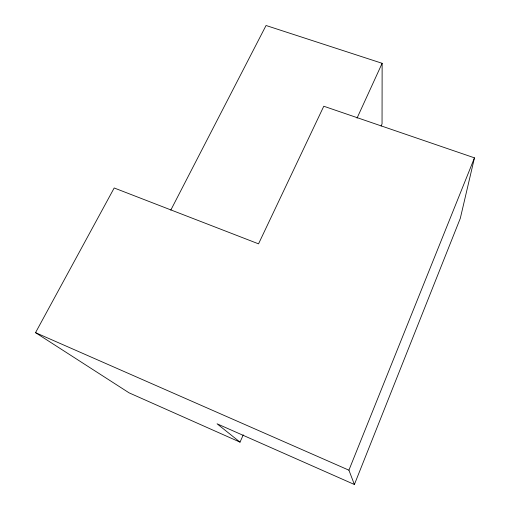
<?xml version="1.0" encoding="UTF-8"?>
<svg xmlns="http://www.w3.org/2000/svg" width="510" height="510" viewBox="0 0 510 510"><rect width="100%" height="100%" fill="white"/><g stroke="black" fill="none" stroke-linecap="round" stroke-linejoin="round"><path stroke-width="0.76" d="M170.786 210.145L266.054 25.5L382.137 63.304L382.047 123.892L381.078 126.072M240.019 442.138L129.081 392.84L35.534 332.66L114.189 187.98L258.544 243.844L323.786 106.233L474.466 157.851L460.307 218.312L354.393 484.5L217.088 423.804L240.019 442.138L243.264 434.871M354.393 484.5L348.916 470.182L474.466 157.851M357.032 118.135L382.137 63.304M35.534 332.66L348.916 470.182"/></g></svg>
